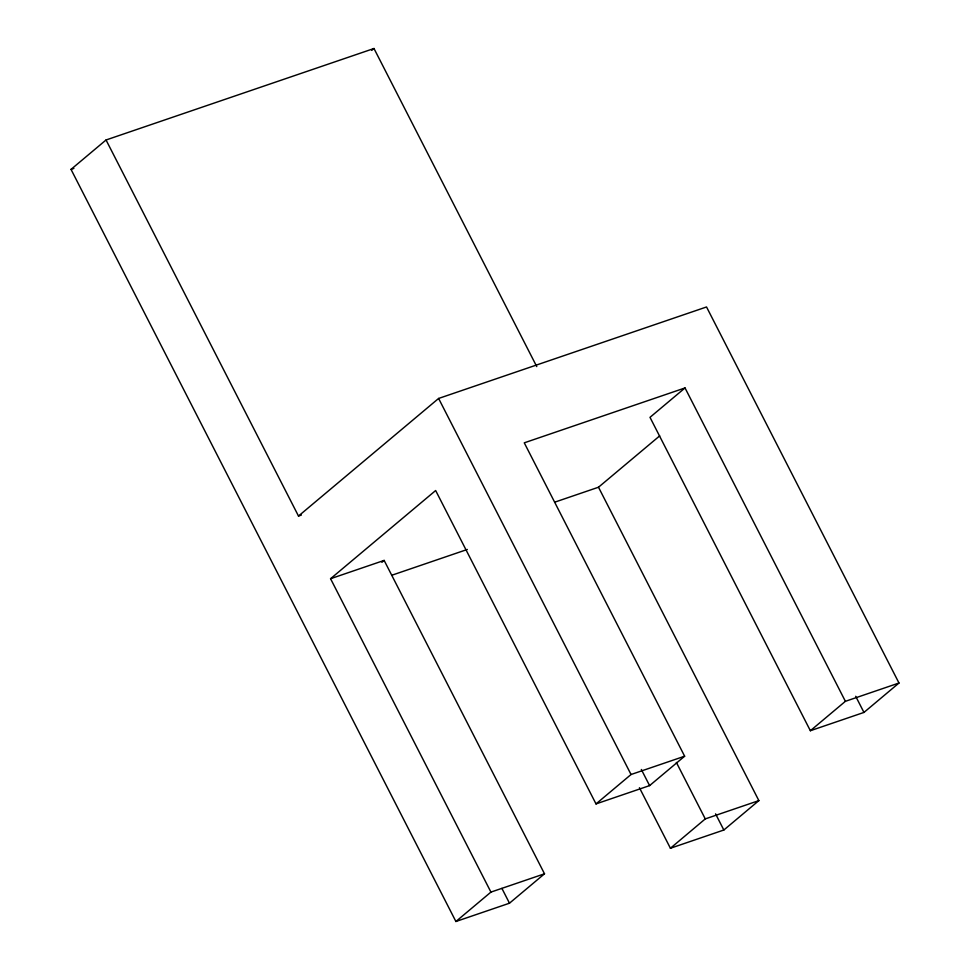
<?xml version="1.0" encoding="UTF-8"?>
<svg xmlns="http://www.w3.org/2000/svg" width="970" height="970" viewBox="0 0 970 970"><rect width="100%" height="100%" fill="white"/><g stroke="black" fill="none" stroke-linecap="round" stroke-linejoin="round"><path stroke-width="1.45" d="M639.436 787.725L670.415 848.253L705.275 818.91L758.867 800.614L598.502 487.231L659.697 435.87M455.9 921.5L490.929 892.097L330.564 578.714L384.144 560.417L544.509 873.8L509.48 903.203L455.9 921.5L71.016 169.386L106.045 139.983L373.983 48.5L536.762 366.599M371.728 50.392L373.983 48.5M106.045 139.983L298.493 516.04L438.61 398.452L706.536 306.969L898.984 683.025L863.955 712.429L810.362 730.725L649.997 417.342L685.026 387.939L845.391 701.322L810.362 730.725M330.564 578.714L435.651 490.529L596.016 803.912L649.597 785.615L684.638 756.212L524.261 442.829L685.026 387.939M381.889 562.321L384.144 560.417M596.016 803.912L631.046 774.509L684.638 756.212M670.415 848.253L723.838 830.017L758.867 800.614M71.016 169.386L73.89 168.404M298.493 516.04L301.355 515.07M554.779 502.157L598.502 487.231M391.844 575.234L467.322 549.457M845.391 701.322L898.984 683.025M490.929 892.097L544.509 873.8M855.698 696.29L863.955 712.429M715.557 813.842L723.838 830.017M676.369 762.42L705.275 818.91M641.34 769.477L649.597 785.615M438.61 398.452L631.046 774.509M501.914 888.411L509.48 903.203"/></g></svg>
